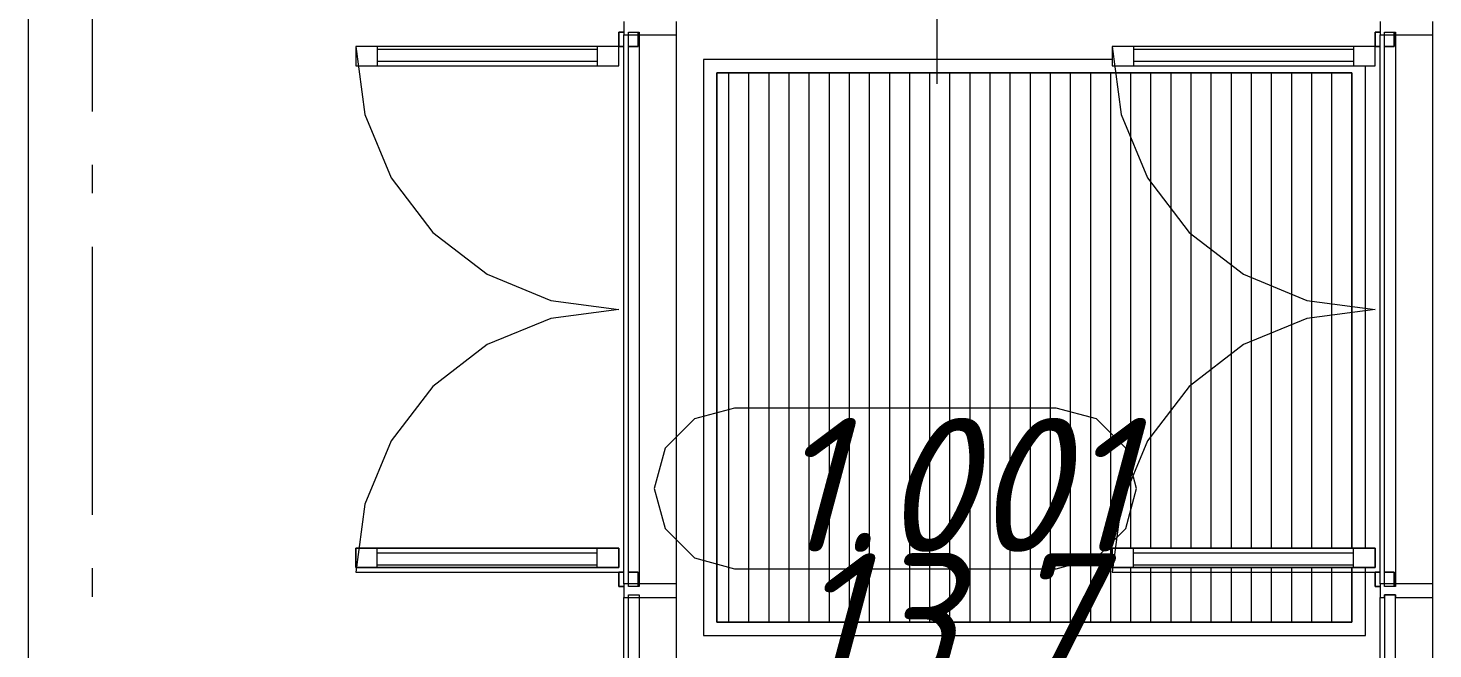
# Model space of a CAD drawing. Header units: millimetres. Extents: x -537608 to 253996, y -217170 to 186033.
# Drawn here: x -368366 to -363124, y -139775 to -137458 of the extents above; entities that cross this region are included whole.
import ezdxf

# ---------------------------------------------------------------- set-up
doc = ezdxf.new("R2010")
doc.units = ezdxf.units.MM
doc.layers.add('PDF _Геометрия', color=7, linetype='Continuous')
doc.layers.add('PDF _Текст', color=7, linetype='Continuous')
doc.styles.add('PDF ISOCPEUR Italic', font='isocpeui.ttf')

msp = doc.modelspace()

# ---------------------------------------------------------------- linework, layer by layer
at = {"layer": 'PDF _Геометрия', "color": 253, "lineweight": 9, "true_color": 0xaaaaaa}
for p, q in [((-368126.202, -137768.3853), (-368126.202, -136768.3851)), ((-364321.1989, -137574.5483), (-365846.2057, -137574.5483)), ((-365846.2057, -137574.5483), (-365846.2057, -139724.5492)), ((-363376.2068, -139398.6284), (-363376.2068, -137598.6291)), ((-365796.2054, -139674.549), (-365796.2054, -137624.5485)), ((-365796.2054, -137624.5485), (-363426.1984, -137624.5485)), ((-363426.1984, -137624.5485), (-365796.2054, -137624.5485)), ((-365796.2054, -137624.5485), (-365796.2054, -139674.549)), ((-365751.2001, -139674.549), (-365751.2001, -137624.5485)), ((-365676.1997, -139674.549), (-365676.1997, -137624.5485)), ((-365601.1994, -139674.549), (-365601.1994, -137624.5485)), ((-365526.1991, -139674.549), (-365526.1991, -137624.5485)), ((-365451.2073, -139674.549), (-365451.2073, -137624.5485)), ((-365376.207, -139674.549), (-365376.207, -137624.5485)), ((-365301.2067, -139674.549), (-365301.2067, -137624.5485)), ((-365226.2063, -139674.549), (-365226.2063, -137624.5485)), ((-365151.206, -139674.549), (-365151.206, -137624.5485)), ((-365076.2057, -139674.549), (-365076.2057, -137624.5485)), ((-365001.2053, -139674.549), (-365001.2053, -137624.5485)), ((-364926.205, -139674.549), (-364926.205, -137624.5485)), ((-364851.2047, -139674.549), (-364851.2047, -137624.5485)), ((-364776.2044, -139674.549), (-364776.2044, -137624.5485)), ((-364701.204, -139674.549), (-364701.204, -137624.5485)), ((-364626.2037, -139674.549), (-364626.2037, -137624.5485)), ((-364551.2034, -139674.549), (-364551.2034, -137624.5485)), ((-364476.2031, -139674.549), (-364476.2031, -137624.5485)), ((-364401.2028, -139674.549), (-364401.2028, -137624.5485)), ((-364326.2024, -139674.549), (-364326.2024, -137624.5485)), ((-364251.2021, -139398.6284), (-364251.2021, -137624.5485)), ((-364176.2018, -139398.6284), (-364176.2018, -137624.5485)), ((-364101.2014, -139398.6284), (-364101.2014, -137624.5485)), ((-364026.2011, -139398.6284), (-364026.2011, -137624.5485)), ((-363951.2007, -139398.6284), (-363951.2007, -137624.5485)), ((-363876.2004, -139398.6284), (-363876.2004, -137624.5485)), ((-363801.2001, -139398.6284), (-363801.2001, -137624.5485)), ((-363726.1997, -139398.6284), (-363726.1997, -137624.5485)), ((-363651.1994, -139398.6284), (-363651.1994, -137624.5485)), ((-363576.1991, -139398.6284), (-363576.1991, -137624.5485)), ((-363501.1987, -139398.6284), (-363501.1987, -137624.5485)), ((-363426.1984, -137624.5485), (-363426.1984, -139398.6284)), ((-363426.1984, -139398.6284), (-363426.1984, -137624.5485)), ((-363426.1984, -139398.6284), (-363426.1984, -137624.5485)), ((-368126.202, -138074.2189), (-368126.202, -137968.3862)), ((-368126.202, -139274.2199), (-368126.202, -138274.2177)), ((-365729.6877, -138875.8372), (-365879.6884, -138916.0307)), ((-364529.6825, -138875.8372), (-365729.6877, -138875.8372)), ((-364379.6818, -138916.0307), (-364529.6825, -138875.8372)), ((-365879.6884, -138916.0307), (-365989.4977, -139025.8379)), ((-364269.8811, -139025.8379), (-364379.6818, -138916.0307)), ((-365989.4977, -139025.8379), (-366029.6891, -139175.8385)), ((-364229.6811, -139175.8385), (-364269.8811, -139025.8379)), ((-366029.6891, -139175.8385), (-365989.4977, -139325.837)), ((-364269.8811, -139325.837), (-364229.6811, -139175.8385)), ((-365989.4977, -139325.837), (-365879.6884, -139435.6464)), ((-364379.6818, -139435.6464), (-364269.8811, -139325.837)), ((-365879.6884, -139435.6464), (-365729.6877, -139475.8377)), ((-364529.6825, -139475.8377), (-364379.6818, -139435.6464)), ((-368126.202, -139580.0515), (-368126.202, -139474.2186)), ((-365729.6877, -139475.8377), (-364529.6825, -139475.8377)), ((-364251.2021, -139674.549), (-364251.2021, -139470.6297)), ((-364176.2018, -139674.549), (-364176.2018, -139470.6297)), ((-364101.2014, -139674.549), (-364101.2014, -139470.6297)), ((-364026.2011, -139674.549), (-364026.2011, -139470.6297)), ((-363951.2007, -139674.549), (-363951.2007, -139470.6297)), ((-363876.2004, -139674.549), (-363876.2004, -139470.6297)), ((-363801.2001, -139674.549), (-363801.2001, -139470.6297)), ((-363726.1997, -139674.549), (-363726.1997, -139470.6297)), ((-363651.1994, -139674.549), (-363651.1994, -139470.6297)), ((-363576.1991, -139674.549), (-363576.1991, -139470.6297)), ((-363501.1987, -139674.549), (-363501.1987, -139470.6297)), ((-363426.1984, -139674.549), (-363426.1984, -139470.6297)), ((-363426.1984, -139470.6297), (-363426.1984, -139674.549)), ((-363426.1984, -139674.549), (-363426.1984, -139470.6297)), ((-363376.2068, -139724.5492), (-363376.2068, -139470.6297)), ((-363426.1984, -139674.549), (-365796.2054, -139674.549)), ((-365796.2054, -139674.549), (-363426.1984, -139674.549)), ((-365846.2057, -139724.5492), (-363376.2068, -139724.5492))]:
    msp.add_line(p, q, dxfattribs=at)
at = {"layer": 'PDF _Геометрия', "lineweight": 9}
for p, q in [((-364975.2063, -137199.6285), (-364975.2063, -137665.7776)), ((-366143.2014, -137432.6277), (-366143.2014, -137482.6279)), ((-365946.2061, -137482.6279), (-365946.2061, -137432.6277)), ((-363321.2031, -137432.6277), (-363321.2031, -137482.6279)), ((-363124.1991, -137482.6279), (-363124.1991, -137432.6277)), ((-366162.2078, -137526.6278), (-366162.2078, -137472.6274)), ((-366162.2078, -137472.6274), (-366143.2014, -137472.6274)), ((-366143.2014, -137472.6274), (-366162.2078, -137472.6274)), ((-366162.2078, -137472.6274), (-366162.2078, -137526.6278)), ((-366143.2014, -139532.6283), (-366143.2014, -137482.6279)), ((-366143.2014, -137482.6279), (-366126.2018, -137482.6279)), ((-366126.2018, -137482.6279), (-366126.2018, -137472.6274)), ((-366126.2018, -137472.6274), (-366086.1998, -137472.6274)), ((-366126.2018, -137482.6279), (-366086.1998, -137482.6279)), ((-366126.2018, -139532.6283), (-366126.2018, -137482.6279)), ((-366090.2044, -137472.6274), (-366090.2044, -137526.6278)), ((-366090.2044, -137526.6278), (-366090.2044, -137472.6274)), ((-366086.1998, -137472.6274), (-366086.1998, -137482.6279)), ((-366086.1998, -137482.6279), (-366086.1998, -139532.6283)), ((-366086.1998, -137482.6279), (-365946.2061, -137482.6279)), ((-365946.2061, -139532.6283), (-365946.2061, -137482.6279)), ((-363340.2008, -137526.6278), (-363340.2008, -137472.6274)), ((-363340.2008, -137472.6274), (-363321.2031, -137472.6274)), ((-363321.2031, -137472.6274), (-363340.2008, -137472.6274)), ((-363340.2008, -137472.6274), (-363340.2008, -137526.6278)), ((-363321.2031, -139532.6283), (-363321.2031, -137482.6279)), ((-363321.2031, -137482.6279), (-363304.2034, -137482.6279)), ((-363304.2034, -137482.6279), (-363304.2034, -137472.6274)), ((-363304.2034, -137472.6274), (-363264.2015, -137472.6274)), ((-363304.2034, -137482.6279), (-363264.2015, -137482.6279)), ((-363304.2034, -139532.6283), (-363304.2034, -137482.6279)), ((-363268.206, -137472.6274), (-363268.206, -137526.6278)), ((-363268.206, -137526.6278), (-363268.206, -137472.6274)), ((-363264.2015, -137472.6274), (-363264.2015, -137482.6279)), ((-363264.2015, -137482.6279), (-363264.2015, -139532.6283)), ((-363264.2015, -137482.6279), (-363124.1991, -137482.6279)), ((-363124.1991, -139532.6283), (-363124.1991, -137482.6279)), ((-366162.2078, -137526.6278), (-367143.2059, -137526.6278)), ((-367143.2059, -137526.6278), (-367143.2059, -137598.6291)), ((-366162.2078, -137526.6278), (-367143.2059, -137526.6278)), ((-367143.2059, -137526.6278), (-367143.2059, -137598.6291)), ((-366162.2078, -137526.6278), (-367143.2059, -137526.6278)), ((-367143.2059, -137526.6278), (-367109.7748, -137780.5301)), ((-367063.2021, -137526.6278), (-367063.2021, -137598.6291)), ((-367063.2021, -137536.6283), (-366242.203, -137536.6283)), ((-366242.203, -137526.6278), (-366242.203, -137598.6291)), ((-366162.2078, -137598.6291), (-366162.2078, -137526.6278)), ((-366162.2078, -137598.6291), (-366162.2078, -137526.6278)), ((-366162.2078, -137526.6278), (-366143.2014, -137526.6278)), ((-366143.2014, -137526.6278), (-366162.2078, -137526.6278)), ((-366090.2044, -137526.6278), (-366126.2018, -137526.6278)), ((-366126.2018, -137526.6278), (-366090.2044, -137526.6278)), ((-363340.2008, -137526.6278), (-364321.1989, -137526.6278)), ((-364321.1989, -137526.6278), (-364321.1989, -137598.6291)), ((-363340.2008, -137526.6278), (-364321.1989, -137526.6278)), ((-364321.1989, -137526.6278), (-364321.1989, -137598.6291)), ((-363340.2008, -137526.6278), (-364321.1989, -137526.6278)), ((-364321.1989, -137526.6278), (-364287.7764, -137780.5301)), ((-364241.2037, -137526.6278), (-364241.2037, -137598.6291)), ((-364241.2037, -137536.6283), (-363420.2046, -137536.6283)), ((-363420.2046, -137526.6278), (-363420.2046, -137598.6291)), ((-363340.2008, -137598.6291), (-363340.2008, -137526.6278)), ((-363340.2008, -137598.6291), (-363340.2008, -137526.6278)), ((-363340.2008, -137526.6278), (-363321.2031, -137526.6278)), ((-363321.2031, -137526.6278), (-363340.2008, -137526.6278)), ((-363268.206, -137526.6278), (-363304.2034, -137526.6278)), ((-363304.2034, -137526.6278), (-363268.206, -137526.6278)), ((-367143.2059, -137598.6291), (-366162.2078, -137598.6291)), ((-367143.2059, -137598.6291), (-366162.2078, -137598.6291)), ((-367063.2021, -137580.6282), (-366242.203, -137580.6282)), ((-364321.1989, -137598.6291), (-363340.2008, -137598.6291)), ((-364321.1989, -137598.6291), (-363340.2008, -137598.6291)), ((-364241.2037, -137580.6282), (-363420.2046, -137580.6282)), ((-367109.7748, -137780.5301), (-367011.7723, -138017.1291)), ((-364287.7764, -137780.5301), (-364189.7739, -138017.1291)), ((-367011.7723, -138017.1291), (-366855.8725, -138220.3012)), ((-364189.7739, -138017.1291), (-364033.8742, -138220.3012)), ((-366855.8725, -138220.3012), (-366652.7025, -138376.1988)), ((-364033.8742, -138220.3012), (-363830.7042, -138376.1988)), ((-366652.7025, -138376.1988), (-366416.1014, -138474.2014)), ((-363830.7042, -138376.1988), (-363594.103, -138474.2014)), ((-366416.1014, -138474.2014), (-366162.2078, -138507.6281)), ((-363594.103, -138474.2014), (-363340.2008, -138507.6281)), ((-366416.1014, -138541.0549), (-366652.7025, -138639.0574)), ((-366162.2078, -138507.6281), (-366416.1014, -138541.0549)), ((-363594.103, -138541.0549), (-363830.7042, -138639.0574)), ((-363340.2008, -138507.6281), (-363594.103, -138541.0549)), ((-366652.7025, -138639.0574), (-366855.8725, -138794.9572)), ((-363830.7042, -138639.0574), (-364033.8742, -138794.9572)), ((-366855.8725, -138794.9572), (-367011.7723, -138998.1293)), ((-364033.8742, -138794.9572), (-364189.7739, -138998.1293)), ((-367011.7723, -138998.1293), (-367109.7748, -139234.7283)), ((-364189.7739, -138998.1293), (-364287.7764, -139234.7283)), ((-367109.7748, -139234.7283), (-367143.2059, -139488.6284)), ((-364287.7764, -139234.7283), (-364321.1989, -139488.6284)), ((-367143.2059, -139470.6297), (-367143.2059, -139398.6284)), ((-367143.2059, -139398.6284), (-366162.2078, -139398.6284)), ((-366162.2078, -139398.6284), (-367143.2059, -139398.6284)), ((-367143.2059, -139398.6284), (-367143.2059, -139470.6297)), ((-367063.2021, -139470.6297), (-367063.2021, -139398.6284)), ((-367063.2021, -139416.6293), (-366242.203, -139416.6293)), ((-366242.203, -139470.6297), (-366242.203, -139398.6284)), ((-366162.2078, -139398.6284), (-366162.2078, -139470.6297)), ((-366162.2078, -139470.6297), (-366162.2078, -139398.6284)), ((-364321.1989, -139470.6297), (-364321.1989, -139398.6284)), ((-364321.1989, -139398.6284), (-363340.2008, -139398.6284)), ((-363340.2008, -139398.6284), (-364321.1989, -139398.6284)), ((-364321.1989, -139398.6284), (-364321.1989, -139470.6297)), ((-364241.2037, -139470.6297), (-364241.2037, -139398.6284)), ((-364241.2037, -139416.6293), (-363420.2046, -139416.6293)), ((-363420.2046, -139470.6297), (-363420.2046, -139398.6284)), ((-363340.2008, -139398.6284), (-363340.2008, -139470.6297)), ((-363340.2008, -139470.6297), (-363340.2008, -139398.6284)), ((-366162.2078, -139470.6297), (-367143.2059, -139470.6297)), ((-367143.2059, -139470.6297), (-366162.2078, -139470.6297)), ((-367143.2059, -139488.6284), (-366162.2078, -139488.6284)), ((-367063.2021, -139460.6292), (-366242.203, -139460.6292)), ((-366162.2078, -139488.6284), (-366162.2078, -139542.6288)), ((-366162.2078, -139542.6288), (-366162.2078, -139488.6284)), ((-366162.2078, -139488.6284), (-366143.2014, -139488.6284)), ((-366143.2014, -139488.6284), (-366162.2078, -139488.6284)), ((-366126.2018, -139488.6284), (-366090.2044, -139488.6284)), ((-366090.2044, -139488.6284), (-366126.2018, -139488.6284)), ((-366090.2044, -139488.6284), (-366090.2044, -139542.6288)), ((-366090.2044, -139542.6288), (-366090.2044, -139488.6284)), ((-363340.2008, -139470.6297), (-364321.1989, -139470.6297)), ((-364321.1989, -139470.6297), (-363340.2008, -139470.6297)), ((-364321.1989, -139488.6284), (-363340.2008, -139488.6284)), ((-364241.2037, -139460.6292), (-363420.2046, -139460.6292)), ((-363340.2008, -139488.6284), (-363340.2008, -139542.6288)), ((-363340.2008, -139542.6288), (-363340.2008, -139488.6284)), ((-363340.2008, -139488.6284), (-363321.2031, -139488.6284)), ((-363321.2031, -139488.6284), (-363340.2008, -139488.6284)), ((-363304.2034, -139488.6284), (-363268.206, -139488.6284)), ((-363268.206, -139488.6284), (-363304.2034, -139488.6284)), ((-363268.206, -139488.6284), (-363268.206, -139542.6288)), ((-363268.206, -139542.6288), (-363268.206, -139488.6284)), ((-366126.2018, -139532.6283), (-366143.2014, -139532.6283)), ((-366143.2014, -139532.6283), (-366143.2014, -139582.6286)), ((-366126.2018, -139542.6288), (-366126.2018, -139532.6283)), ((-366086.1998, -139532.6283), (-366126.2018, -139532.6283)), ((-365946.2061, -139532.6283), (-366086.1998, -139532.6283)), ((-366086.1998, -139532.6283), (-366086.1998, -139542.6288)), ((-365946.2061, -139582.6286), (-365946.2061, -139532.6283)), ((-363304.2034, -139532.6283), (-363321.2031, -139532.6283)), ((-363321.2031, -139532.6283), (-363321.2031, -139582.6286)), ((-363304.2034, -139542.6288), (-363304.2034, -139532.6283)), ((-363264.2015, -139532.6283), (-363304.2034, -139532.6283)), ((-363124.1991, -139532.6283), (-363264.2015, -139532.6283)), ((-363264.2015, -139532.6283), (-363264.2015, -139542.6288)), ((-363124.1991, -139582.6286), (-363124.1991, -139532.6283)), ((-366162.2078, -139542.6288), (-366143.2014, -139542.6288)), ((-366143.2014, -139542.6288), (-366162.2078, -139542.6288)), ((-366143.2014, -139582.6286), (-366126.2018, -139582.6286)), ((-366143.2014, -139902.0194), (-366143.2014, -139582.6286)), ((-366086.1998, -139542.6288), (-366126.2018, -139542.6288)), ((-366126.2018, -139582.6286), (-366126.2018, -139572.6281)), ((-366126.2018, -139572.6281), (-366086.1998, -139572.6281)), ((-366126.2018, -139582.6286), (-366086.1998, -139582.6286)), ((-366126.2018, -139902.0194), (-366126.2018, -139582.6286)), ((-366086.1998, -139572.6281), (-366086.1998, -139582.6286)), ((-366086.1998, -139582.6286), (-365946.2061, -139582.6286)), ((-366086.1998, -139582.6286), (-366086.1998, -139902.0194)), ((-365946.2061, -139902.0194), (-365946.2061, -139582.6286)), ((-363340.2008, -139542.6288), (-363321.2031, -139542.6288)), ((-363321.2031, -139542.6288), (-363340.2008, -139542.6288)), ((-363321.2031, -139582.6286), (-363304.2034, -139582.6286)), ((-363321.2031, -139902.0194), (-363321.2031, -139582.6286)), ((-363264.2015, -139542.6288), (-363304.2034, -139542.6288)), ((-363304.2034, -139582.6286), (-363304.2034, -139572.6281)), ((-363304.2034, -139572.6281), (-363264.2015, -139572.6281)), ((-363264.2015, -139572.6281), (-363264.2015, -139582.6286)), ((-363264.2015, -139582.6286), (-363124.1991, -139582.6286)), ((-363124.1991, -139902.0194), (-363124.1991, -139582.6286))]:
    msp.add_line(p, q, dxfattribs=at)
at = {"layer": 'PDF _Геометрия', "color": 9, "lineweight": 9, "true_color": 0xc0c0c0}
msp.add_line((-368366.2047, -137326.6291), (-368366.2047, -142122.9774), dxfattribs=at)
at = {"layer": 'PDF _Геометрия', "lineweight": 20}
for p, q in [((-363304.2034, -139572.6281), (-363304.2034, -139912.0198)), ((-363264.2015, -139572.6281), (-363304.2034, -139572.6281)), ((-363264.2015, -139912.0198), (-363264.2015, -139572.6281))]:
    msp.add_line(p, q, dxfattribs=at)

# ---------------------------------------------------------------- texts
at = {"layer": 'PDF _Текст', "char_height": 500, "attachment_point": 4, "style": 'PDF ISOCPEUR Italic'}
for s, insert in [('1.001', (-365585.0178, -139162.5483)), ('13,7', (-365512.0154, -139726.4976))]:
    msp.add_mtext(s, dxfattribs=dict(at, insert=insert))

doc.saveas('drawing.dxf')
